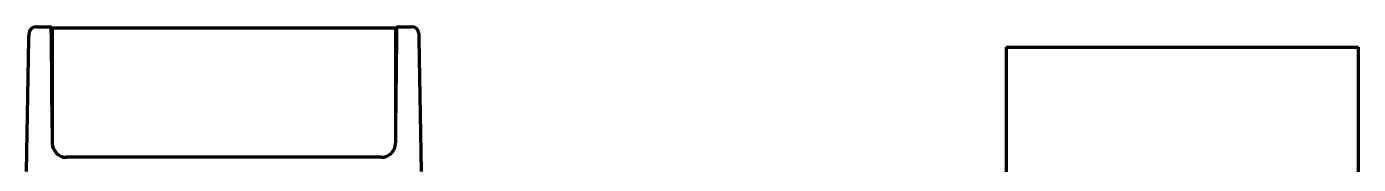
# Model space of a CAD drawing. Header units: inches. Extents: x -3055 to 7244, y 299 to 5591.
# Drawn here: x 2799.1 to 2988.1, y 3821.6 to 3841.1 of the extents above; entities that cross this region are included whole.
import ezdxf

# ---------------------------------------------------------------- set-up
doc = ezdxf.new("R2010")
doc.units = ezdxf.units.IN

msp = doc.modelspace()

# ---------------------------------------------------------------- linework, layer by layer
at = {"linetype": 'Continuous', "lineweight": 70}
for p, q in [((2800.46, 3841.12), (2802.37, 3841.12)), ((2802.63, 3839.35), (2802.62, 3840.88)), ((2802.74, 3840.92), (2802.74, 3839.12)), ((2851.49, 3840.92), (2802.74, 3840.92)), ((2851.49, 3840.92), (2851.49, 3839.12)), ((2851.62, 3840.88), (2851.6, 3839.35)), ((2851.87, 3841.12), (2853.78, 3841.12)), ((2799.12, 3820.62), (2799.45, 3839.35)), ((2799.45, 3839.35), (2799.46, 3840.14)), ((2802.74, 3826.8), (2802.63, 3839.35)), ((2802.74, 3839.12), (2802.74, 3824.62)), ((2851.6, 3839.35), (2851.49, 3826.8)), ((2851.49, 3839.12), (2851.49, 3824.62)), ((2854.78, 3840.14), (2854.79, 3839.35)), ((2854.79, 3839.35), (2855.12, 3820.62)), ((2938.12, 3838.22), (2988.12, 3838.22)), ((2938.12, 3838.22), (2938.12, 3815.62)), ((2988.12, 3815.62), (2988.12, 3838.22)), ((2849.49, 3822.62), (2804.74, 3822.62))]:
    msp.add_line(p, q, dxfattribs=at)
for centre, radius, start, end in [((2800.46, 3840.12), 1, 90, 179), ((2802.37, 3840.87), 0.25, 0.5, 90), ((2851.87, 3840.87), 0.25, 90, 179.5), ((2853.78, 3840.12), 1, 1, 90), ((2804.76, 3824.62), 2, 180.5, 270), ((2849.47, 3824.62), 2, 270, 359.5)]:
    msp.add_arc(centre, radius, start, end, dxfattribs=at)
msp.add_ellipse((2851.34, 3837.62), major_axis=(0.25, -0.002), ratio=0.999999, start_param=5.393034, end_param=6.282976, dxfattribs=at)
msp.add_open_spline([(2802.74, 3837.42), (2802.73, 3837.43), (2802.7, 3837.46), (2802.66, 3837.52), (2802.65, 3837.58), (2802.65, 3837.61)], degree=3, knots=[0, 0, 0, 0, 0.125517, 0.562669, 1, 1, 1, 1], dxfattribs=at)

doc.saveas('drawing.dxf')
